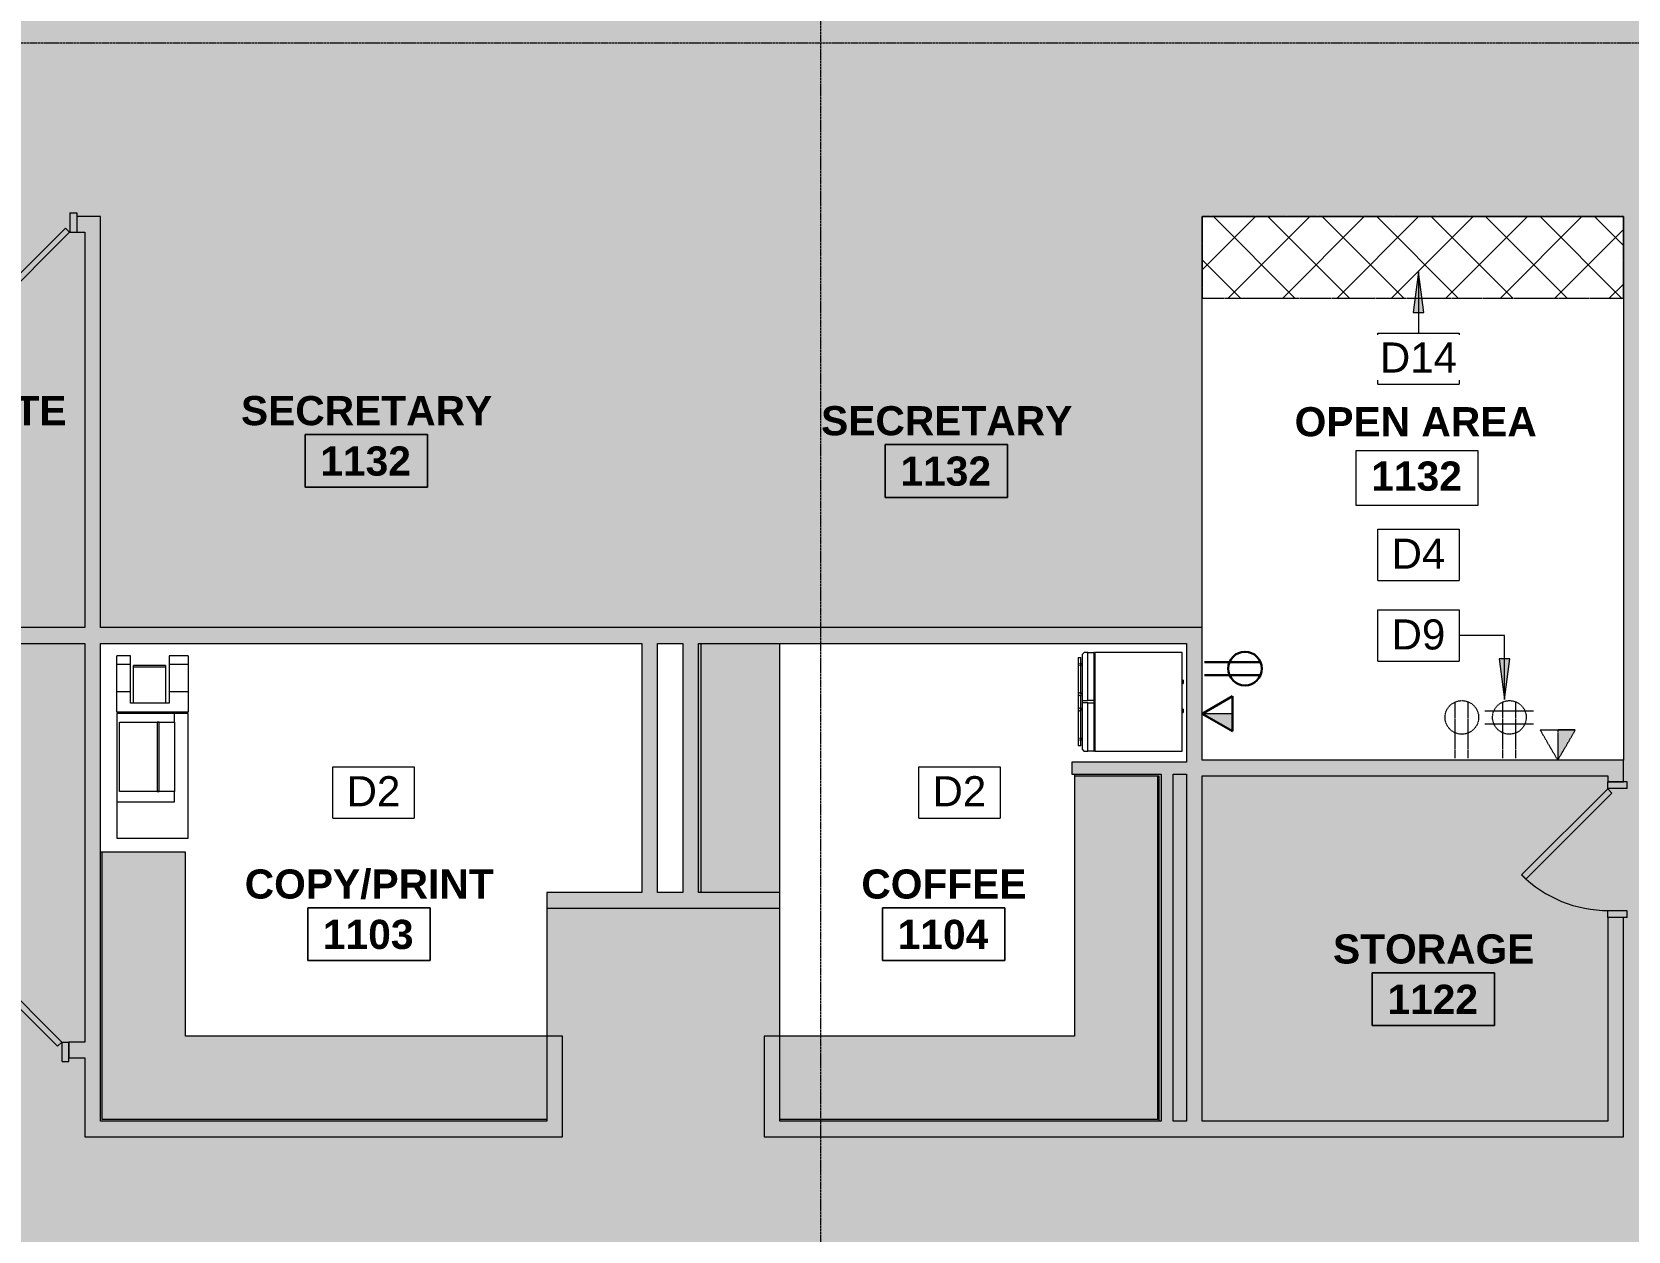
# Model space of a CAD drawing. Header units: inches. Extents: x -203 to 2791, y -968 to 768.
# Drawn here: x 1022.5 to 1492.4, y 44.9 to 397.9 of the extents above; entities that cross this region are included whole.
import ezdxf

# ---------------------------------------------------------------- set-up
doc = ezdxf.new("R2010")
doc.units = ezdxf.units.IN
doc.header["$MEASUREMENT"] = 0
doc.linetypes.add('Demolished', pattern=[0.1875, 0.125, -0.0625])
doc.linetypes.add('Grid Line 1_2_', pattern=[0.875, 0.5, -0.125, 0.125, -0.125])
for name, color, linetype, lineweight in [('A-ANNO-KEYN', 231, 'Continuous', 9), ('A-ANNO-NOTE', 131, 'Demolished', 9), ('A-AREA-IDEN', 2, 'Continuous', 9), ('A-DETL-GENF', 92, 'Continuous', 9), ('A-DETL-THIN', 151, 'Continuous', 9), ('A-DOOR', 31, 'Demolished', 9), ('A-DOOR-FRAM', 31, 'Demolished', 20), ('A-WALL', 113, 'Continuous', 13), ('A-WALL-PATT', 111, 'Continuous', 13), ('G-ANNO-TEXT', 231, 'Continuous', 9), ('I-WALL', 2, 'Continuous', 13), ('Q-CASE', 31, 'Continuous', 13), ('Q-SPCQ', 91, 'Continuous', 13), ('S-GRID', 1, 'Continuous', 9)]:
    doc.layers.add(name, color=color, linetype=linetype, lineweight=lineweight)
doc.styles.add('Arial', font='arial.ttf', dxfattribs={"height": 8.851796})
doc.styles.add('Swis721 Lt BT_B', font='', dxfattribs={"height": 8.583975})
doc.styles.get('Swis721 Lt BT_B').set_extended_font_data('Swis721 Lt BT', bold=True)

# ---------------------------------------------------------------- blocks, each defined once
blk = doc.blocks.new('Single Flush - OTJ_SOLIDFLUSH_ALUM-5493998-Level 11 Demo')
at = {"layer": 'A-DOOR', "color": 8, "linetype": 'Continuous', "lineweight": 20}
for p, q in [((-7.42, 27.64), (-8.65, 26.4)), ((-8.65, 26.4), (16.67, 1.08)), ((17.91, 2.31), (-7.42, 27.64)), ((16.67, 1.08), (17.91, 2.31))]:
    blk.add_line(p, q, dxfattribs=at)
at = {"layer": 'A-DOOR', "color": 55, "linetype": 'Continuous'}
blk.add_arc((17.91, 2.31), 35.81, 135, 180.5, dxfattribs=at)
at = {"layer": 'A-DOOR-FRAM', "color": 8, "linetype": 'Continuous'}
for p, q in [((-20, -3.44), (-20, 2.31)), ((-20, 2.31), (-18, 2.31)), ((-18, -3.44), (-18, 2.31)), ((18, -3.44), (18, 2.31)), ((18, 2.31), (20, 2.31)), ((20, -3.44), (20, 2.31)), ((-20, -3.44), (-18, -3.44)), ((18, -3.44), (20, -3.44))]:
    blk.add_line(p, q, dxfattribs=at)
blk = doc.blocks.new('Single Flush - OTJ_SOLIDFLUSH_ALUM-5493996-Level 11 Demo')
at = {"layer": 'A-DOOR', "color": 8, "linetype": 'Continuous', "lineweight": 20}
for p, q in [((-8.65, -26.4), (16.67, -1.08)), ((17.91, -2.31), (-7.42, -27.64)), ((16.67, -1.08), (17.91, -2.31)), ((-7.42, -27.64), (-8.65, -26.4))]:
    blk.add_line(p, q, dxfattribs=at)
at = {"layer": 'A-DOOR', "color": 55, "linetype": 'Continuous'}
blk.add_arc((17.91, -2.31), 35.81, 179.5, 225, dxfattribs=at)
at = {"layer": 'A-DOOR-FRAM', "color": 8, "linetype": 'Continuous'}
for p, q in [((-20, 3.44), (-20, -2.31)), ((-20, 3.44), (-18, 3.44)), ((-18, 3.44), (-18, -2.31)), ((18, 3.44), (18, -2.31)), ((18, 3.44), (20, 3.44)), ((20, 3.44), (20, -2.31)), ((-20, -2.31), (-18, -2.31)), ((18, -2.31), (20, -2.31))]:
    blk.add_line(p, q, dxfattribs=at)
blk = doc.blocks.new('A-Refrigerator - A-Refrigerator-5524067-Level 11 Demo')
at = {"layer": 'Q-SPCQ', "color": 55, "lineweight": 9}
for p, q in [((-13.96, 15.75), (-14.5, 15.21)), ((-14.5, 15.21), (-14.5, 14)), ((-0.36, 15.75), (-13.96, 15.75)), ((13, 16.88), (-13, 16.88)), ((-13, 16.12), (-13, 16.88)), ((-13, 16.12), (-2.41, 16.12)), ((-11.19, 16.5), (-11.19, 15.75)), ((-11.19, 16.12), (-11.19, 15.75)), ((-10.81, 15.75), (-10.81, 16.5)), ((-10.81, 15.75), (-10.81, 16.12)), ((-2.42, 16.18), (-2.42, 15.75)), ((-2.42, 16.18), (-2.42, 15.75)), ((-2.05, 16.12), (2.05, 16.12)), ((-2.04, 15.75), (-2.04, 16.2)), ((-2.04, 15.75), (-2.04, 16.2)), ((-0.36, 14), (-0.36, 15.75)), ((0.39, 15.75), (-0.36, 15.75)), ((0.39, 15.75), (0.39, 14)), ((13.89, 15.75), (0.39, 15.75)), ((2.04, 16.2), (2.04, 15.75)), ((2.04, 16.2), (2.04, 15.75)), ((2.41, 16.12), (13, 16.12)), ((2.42, 15.75), (2.42, 16.18)), ((2.42, 15.75), (2.42, 16.18)), ((10.81, 16.5), (10.81, 15.75)), ((10.81, 16.13), (10.81, 15.75)), ((11.19, 15.75), (11.19, 16.5)), ((11.19, 15.75), (11.19, 16.13)), ((13, 16.88), (13, 16.12)), ((14.5, 15.14), (13.89, 15.75)), ((14.5, 14), (14.5, 15.14)), ((-14.5, 14), (-0.36, 14)), ((-14.5, 12.25), (-14.5, 14)), ((-0.36, 12.25), (-14.5, 12.25)), ((-14.5, 12.25), (-14.5, 12.19)), ((-14.5, 12.19), (-0.36, 12.19)), ((-14.5, 12), (-14.5, -13.75)), ((14.5, 12), (-14.5, 12)), ((-0.36, 14), (-0.36, 12.25)), ((-0.36, 12.19), (-0.36, 12.25)), ((-0.36, 12.19), (14.5, 12.19)), ((0.39, 14), (14.5, 14)), ((0.39, 12.25), (0.39, 14)), ((14.5, 12.25), (0.39, 12.25)), ((14.5, 14), (14.5, 12.25)), ((14.5, 12.19), (14.5, 12.25)), ((14.5, -13.75), (14.5, 12)), ((-14.5, -13.75), (14.5, -13.75)), ((-3.18, -13.75), (-3.18, -14)), ((-2.18, -14), (-3.18, -14)), ((-3.18, -14), (-3.16, -14)), ((-2.2, -14), (-2.18, -14)), ((-2.18, -14), (-2.18, -13.75)), ((5.38, -13.75), (5.38, -14)), ((6.38, -14), (5.38, -14)), ((5.38, -14), (5.4, -14)), ((6.36, -14), (6.38, -14)), ((6.38, -14), (6.38, -13.75))]:
    blk.add_line(p, q, dxfattribs=at)
for centre, start, end in [((-2.25, 16.5), 90, 270), ((-2.25, 16.5), 270, 90), ((2.25, 16.5), 90, 270), ((2.25, 16.5), 270, 90)]:
    blk.add_arc(centre, 0.375, start, end, dxfattribs=at)
blk = doc.blocks.new('C-Counter Top1 - 24_ Depth-4929836-Level 11 Demo')
at = {"layer": 'Q-CASE', "color": 55, "lineweight": 9}
for p, q in [((26.11, -0.75), (-47.26, -0.75)), ((-47.26, -24), (26.11, -24))]:
    blk.add_line(p, q, dxfattribs=at)
blk = doc.blocks.new('A-Copier-Floor - A-Copier-Floor-5454699-Level 11 Demo')
at = {"layer": 'Q-SPCQ', "color": 55, "lineweight": 9}
for p, q in [((-30.09, 9.53), (-27.49, 9.53)), ((-30.09, 9.53), (-30.09, 3.97)), ((-27.49, 9.53), (-19.49, 9.53)), ((-27.49, 9.53), (-27.49, 3.97)), ((-19.49, 9.53), (-13.49, 9.53)), ((-19.49, 9.53), (-19.49, 3.97)), ((-13.49, 9.53), (-13.49, -11.47)), ((23.61, 9.53), (-13.09, 9.53)), ((-13.09, 9.53), (-13.09, 5.51)), ((23.61, -11.47), (23.61, 9.53)), ((-13.29, 7.53), (-13.29, 5.51)), ((-13.29, 7.53), (-13.1, 7.53)), ((-13.1, 5.51), (-13.29, 5.51)), ((-10.52, 5.51), (-13.09, 5.51)), ((-13.09, 5.51), (-13.09, -11.47)), ((-10.52, -10.67), (-10.52, 5.51)), ((-10.52, 5.51), (9.82, 5.51)), ((12.91, 5.51), (9.82, 5.51)), ((9.82, 5.51), (9.82, -10.67)), ((12.91, -11.47), (12.91, 5.51)), ((-30.09, 3.97), (-27.49, 3.97)), ((-27.49, 3.97), (-19.49, 3.97)), ((-27.26, 2.84), (-26.84, 2.84)), ((-27.26, 2.84), (-27.26, -6.6)), ((-26.84, 2.84), (-16.13, 2.84)), ((-26.84, -6.6), (-26.84, 2.84)), ((-19.49, 3.97), (-16.13, 3.97)), ((-16.13, 3.97), (-16.13, -7.47)), ((9.82, 1.03), (-10.52, 1.03)), ((-10.52, 1.03), (-10.52, 0.4)), ((-10.52, 0.4), (9.82, 0.4)), ((9.82, 0.4), (9.82, 1.03)), ((-27.49, -7.47), (-30.09, -7.47)), ((-30.09, -7.47), (-30.09, -11.47)), ((-19.49, -7.47), (-27.49, -7.47)), ((-27.49, -7.47), (-27.49, -11.47)), ((-26.84, -6.6), (-27.26, -6.6)), ((-16.13, -6.6), (-26.84, -6.6)), ((-16.13, -7.47), (-19.49, -7.47)), ((-19.49, -7.47), (-19.49, -11.47)), ((-13.29, -8.47), (-13.29, -10.49)), ((-13.29, -8.47), (-13.1, -8.47)), ((-27.49, -11.47), (-30.09, -11.47)), ((-19.49, -11.47), (-27.49, -11.47)), ((-13.49, -11.47), (-19.49, -11.47)), ((-13.1, -10.49), (-13.29, -10.49)), ((-13.09, -11.47), (12.91, -11.47)), ((9.82, -10.67), (-10.52, -10.67)), ((12.91, -11.47), (23.61, -11.47))]:
    blk.add_line(p, q, dxfattribs=at)
blk = doc.blocks.new('C-L SHAPE COUNTER TOP - C-L SHAPE COUNTER TOP-5524043-Level 11 Demo')
at = {"layer": 'Q-CASE', "color": 55, "lineweight": 9}
for p, q in [((0.5, 0.5), (0.5, 111.69)), ((25, 25), (25, 111.69)), ((101.63, 25), (25, 25)), ((101.63, 0.5), (101.63, 25)), ((0, 0), (101.63, 0)), ((101.63, 0.5), (0.5, 0.5)), ((101.63, 0), (101.63, 0.5))]:
    blk.add_line(p, q, dxfattribs=at)
blk = doc.blocks.new('C-L SHAPE COUNTER TOP - C-L SHAPE COUNTER TOP-5524417-Level 11 Demo')
at = {"layer": 'Q-CASE', "color": 55, "lineweight": 9}
for p, q in [((0.5, -131.37), (0.5, -0.5)), ((0.5, -0.5), (79.23, -0.5)), ((79.23, -0.5), (79.23, 0)), ((79.23, -25), (79.23, -0.5)), ((25, -131.37), (25, -25)), ((25, -25), (79.23, -25))]:
    blk.add_line(p, q, dxfattribs=at)
blk = doc.blocks.new('Files with Millwork - 24_ Depth-5713288-Level 11 Demo')
at = {"layer": 'Q-CASE', "linetype": 'Demolished', "lineweight": 9}
h = blk.add_hatch(dxfattribs=at)
h.set_pattern_fill('FP_3', style=0, pattern_type=2)
h.set_pattern_definition([(225, (1443.784, 319.587), (8.01223, -8.01223), []), (315, (1443.784, 319.587), (8.01223, 8.01223), [])])
h.paths.add_polyline_path([(76.74, 0), (-47.26, 0), (-47.26, -24), (76.74, -24), (76.74, -19.74)], flags=0)
at = {"layer": 'Q-CASE', "color": 7, "linetype": 'Demolished', "lineweight": 9}
for p, q in [((76.74, 0), (-47.26, 0)), ((-47.26, 0), (-47.26, -24)), ((76.74, -24), (76.74, 0)), ((-47.26, -24), (76.74, -24))]:
    blk.add_line(p, q, dxfattribs=at)
blk = doc.blocks.new('Room Tag - Room Name and Number-3379422-Level 11 Demo')
at = {"layer": 'A-AREA-IDEN'}
for p, q in [((-0.1881, -0.1636), (-0.1881, -0.0018)), ((-0.1881, -0.0018), (0.1869, -0.0018)), ((0.1869, -0.0018), (-0.1881, -0.0018)), ((-0.1881, -0.0018), (-0.1881, -0.1636)), ((0.1869, -0.0018), (0.1869, -0.1636)), ((0.1869, -0.1636), (0.1869, -0.0018)), ((0.1869, -0.1636), (-0.1881, -0.1636)), ((-0.1881, -0.1636), (0.1869, -0.1636))]:
    blk.add_line(p, q, dxfattribs=at)
blk = doc.blocks.new('Keynote Tag - Keynote Number - Boxed-135510-Level 11 Demo')
at = {"layer": 'A-ANNO-KEYN'}
for p, q in [((-0.125, -0.0792), (-0.125, 0.0781)), ((-0.125, 0.0781), (0.125, 0.0781)), ((0.125, 0.0781), (0.125, -0.0792)), ((-0.125, -0.0792), (0.125, -0.0792))]:
    blk.add_line(p, q, dxfattribs=at)

msp = doc.modelspace()

# ---------------------------------------------------------------- hatches: boundary and pattern name
at = {"layer": 'A-ANNO-KEYN'}
for points in [[(1430.74, 327.31), (1429.16, 315.31), (1432.32, 315.31)], [(1456.02, 201.44), (1457.6, 213.44), (1454.44, 213.44)]]:
    msp.add_hatch(color=256, dxfattribs=at).paths.add_polyline_path(points, flags=0)
at = {"layer": 'A-ANNO-NOTE', "linetype": 'Continuous'}
msp.add_hatch(color=55, dxfattribs=at).paths.add_polyline_path([(1375.98, 192.07), (1375.98, 197.23), (1367.05, 197.23)], flags=0)
at = {"layer": 'A-ANNO-NOTE'}
msp.add_hatch(color=7, dxfattribs=at).paths.add_polyline_path([(1471.73, 183.54), (1476.89, 192.47), (1471.73, 192.47), (1471.73, 188.66)], flags=0)
at = {"layer": 'A-DETL-GENF'}
h = msp.add_hatch(color=9, dxfattribs=at)
h.paths.add_polyline_path([(660.98, -433.44), (660.98, -376.94), (625.46, -376.94), (625.46, -433.44), (656.69, -433.44)], flags=0)
h.paths.add_polyline_path([(131.76, -847.99), (290.55, -780.58), (225.58, -627.57), (209.01, -634.6), (202.64, -619.58), (206.9, -617.78), (211.46, -628.54), (296.14, -592.58), (297.95, -596.84), (229.84, -625.76), (294.8, -778.77), (401.29, -733.56), (336.32, -580.55), (334.77, -581.21), (332.96, -576.95), (428.69, -536.31), (430.5, -540.56), (340.58, -578.74), (405.55, -731.76), (515.31, -685.15), (511.69, -685.15), (511.69, -619.4), (491.89, -619.4), (491.89, -612.4), (492.01, -612.4), (492.01, -532.94), (471.73, -532.94), (471.73, -523.06), (467.32, -524.93), (465.51, -520.68), (471.73, -518.03), (471.73, -508.94), (497.51, -508.94), (497.51, -514.94), (499.01, -514.94), (499.01, -612.4), (658.19, -612.4), (718.26, -586.9), (718.26, -514.94), (537.51, -514.94), (537.51, -508.94), (555.67, -508.94), (555.67, -394.75), (560.67, -394.75), (560.67, -437.31), (560.17, -437.31), (560.17, -441.94), (560.67, -441.94), (560.67, -498.09), (619.48, -498.09), (619.48, -477.94), (626.48, -477.94), (626.48, -500.46), (758.11, -500.46), (758.07, -433.94), (693.48, -433.94), (693.48, -433.44), (696.98, -433.43), (696.98, -376.94), (661.48, -376.94), (661.48, -433.44), (660.98, -433.44), (660.98, -433.94), (625.46, -433.94), (625.46, -441.94), (600.17, -441.94), (600.17, -437.31), (620.83, -437.31), (620.83, -304.37), (601.17, -304.37), (601.17, -299.75), (634.61, -299.75), (634.61, -356.95), (665.48, -356.95), (665.48, -344.95), (665.98, -344.95), (665.98, -356.95), (696.98, -356.95), (696.98, -299.95), (699.23, -299.95), (699.23, -300.45), (697.48, -300.45), (697.48, -356.95), (733.48, -356.95), (733.48, -300.45), (731.73, -300.45), (731.73, -299.95), (757.71, -299.95), (757.71, -300.45), (733.98, -300.45), (733.98, -356.95), (794.21, -356.95), (794.21, -300.45), (790.21, -300.45), (790.21, -299.95), (794.21, -299.95), (794.21, -230.99), (634.98, -230.99), (634.98, -254.99), (560.67, -254.98), (560.67, -299.75), (561.17, -299.75), (561.17, -304.37), (560.67, -304.37), (560.67, -346.75), (555.67, -346.75), (555.67, -249.98), (575.84, -249.98), (575.84, -200.84), (587.09, -200.84), (587.09, -243.74), (630.36, -243.74), (630.36, -224.99), (674.86, -224.99), (674.86, -160.84), (576.74, -160.84), (576.74, -173.53), (546.74, -173.53), (546.74, 43.98), (1001.73, 43.98), (1001.73, -243.6), (961.86, -243.6), (961.86, -227.44), (962.61, -227.44), (962.61, -224.72), (800.21, -224.72), (800.21, -303.86), (962.61, -303.86), (962.61, -267.44), (967.61, -267.44), (967.61, -337.81), (1330.73, -337.81), (1330.73, -342.44), (1247.36, -342.44), (1247.36, -499.31), (1266.73, -499.31), (1266.73, -523.31), (1247.36, -523.31), (1247.36, -524.65), (1372.42, -524.65), (1372.42, -342.44), (1370.73, -342.44), (1370.73, -337.81), (1378.73, -337.81), (1378.73, -342.44), (1377.05, -342.44), (1377.05, -524.65), (1492.42, -524.65), (1492.42, -342.44), (1418.73, -342.44), (1418.73, -337.81), (1497.05, -337.81), (1497.05, -372.91), (1498.73, -372.91), (1498.73, -377.54), (1497.05, -377.54), (1497.05, -524.65), (1723.7, -524.65), (1723.7, -377.54), (1538.73, -377.54), (1538.73, -372.91), (1552.42, -372.91), (1552.42, 120.98), (1556.17, 120.98), (1556.17, -1.34), (1582.73, -1.34), (1582.73, -12.96), (1723.7, -12.96), (1723.7, 162.67), (1556.17, 162.67), (1556.17, 160.98), (1552.42, 160.98), (1552.42, 168.98), (1556.17, 168.98), (1556.17, 167.29), (1723.7, 167.29), (1723.7, 284.95), (1723.3, 284.95), (1723.3, 338.96), (1556.17, 338.96), (1556.17, 208.98), (1552.42, 208.98), (1552.42, 343.59), (1723.3, 343.59), (1723.3, 351.59), (1732.42, 351.59), (1732.42, 355.59), (1737.05, 355.59), (1737.05, 351.59), (1910.23, 351.59), (1910.23, 580.43), (1737.05, 580.43), (1737.05, 395.59), (1732.42, 395.59), (1732.42, 418.96), (1730.73, 418.96), (1730.73, 423.59), (1732.42, 423.59), (1732.42, 580.43), (1617.05, 580.43), (1617.05, 406.96), (1661.42, 406.96), (1661.42, 423.59), (1690.73, 423.59), (1690.73, 418.96), (1666.05, 418.96), (1666.05, 402.34), (1610.73, 402.34), (1610.73, 406.96), (1612.42, 406.96), (1612.42, 580.43), (1497.05, 580.43), (1497.05, 406.96), (1570.73, 406.96), (1570.73, 402.34), (1418.73, 402.34), (1418.73, 406.96), (1492.42, 406.96), (1492.42, 580.43), (1377.05, 580.43), (1377.05, 406.96), (1378.73, 406.96), (1378.73, 402.34), (1298.73, 402.34), (1298.73, 406.96), (1372.42, 406.96), (1372.42, 580.43), (1257.05, 580.43), (1257.05, 577.15), (1266.73, 577.15), (1266.73, 553.15), (1257.05, 553.15), (1257.05, 406.96), (1258.73, 406.96), (1258.73, 402.34), (1250.73, 402.34), (1250.73, 406.96), (1252.42, 406.96), (1252.42, 553.15), (1242.73, 553.15), (1242.73, 577.15), (1252.42, 577.15), (1252.42, 580.43), (1137.05, 580.43), (1137.05, 406.96), (1210.73, 406.96), (1210.73, 402.34), (998.73, 402.34), (998.73, 406.96), (1132.42, 406.96), (1132.42, 580.43), (957.05, 580.43), (957.05, 577.15), (966.73, 577.15), (966.73, 553.15), (957.05, 553.15), (957.05, 406.96), (958.73, 406.96), (958.73, 402.34), (950.73, 402.34), (950.73, 406.96), (952.42, 406.96), (952.42, 553.15), (942.73, 553.15), (942.73, 577.15), (952.42, 577.15), (952.42, 580.43), (837.05, 580.43), (837.05, 406.96), (910.73, 406.96), (910.73, 402.34), (830.73, 402.34), (830.73, 406.96), (832.42, 406.96), (832.42, 580.43), (657.05, 580.43), (657.05, 406.96), (790.73, 406.96), (790.73, 402.34), (518.73, 402.34), (518.73, 406.96), (652.42, 406.96), (652.42, 580.43), (477.05, 580.43), (477.05, 406.96), (478.73, 406.96), (478.73, 402.34), (470.73, 402.34), (470.73, 406.96), (472.42, 406.96), (472.42, 580.43), (357.05, 580.43), (357.05, 406.96), (430.73, 406.96), (430.73, 402.34), (278.73, 402.34), (278.73, 406.96), (352.42, 406.96), (352.42, 580.43), (237.05, 580.43), (237.05, 577.15), (246.73, 577.15), (246.73, 553.15), (237.05, 553.15), (237.05, 406.96), (238.73, 406.96), (238.73, 402.34), (230.73, 402.34), (230.73, 406.96), (232.42, 406.96), (232.42, 553.15), (222.73, 553.15), (222.73, 577.15), (232.42, 577.15), (232.42, 580.43), (117.05, 580.43), (117.05, 406.96), (190.73, 406.96), (190.73, 402.34), (112.42, 402.34), (112.42, 418.96), (110.73, 418.96), (110.73, 423.59), (112.42, 423.59), (112.42, 580.43), (-120.35, 580.43), (-120.35, 406.96), (52.42, 406.96), (52.42, 423.59), (70.73, 423.59), (70.73, 418.96), (57.05, 418.96), (57.05, 328.65), (52.42, 328.65), (52.42, 402.34), (-120.35, 402.34), (-120.35, 286.96), (52.42, 286.96), (52.42, 288.65), (57.05, 288.65), (57.05, 280.65), (52.42, 280.65), (52.42, 282.34), (-120.35, 282.34), (-120.35, 166.96), (52.42, 166.96), (52.42, 240.65), (57.05, 240.65), (57.05, 160.65), (52.42, 160.65), (52.42, 162.34), (-120.35, 162.34), (-120.35, 0.55), (-80.76, 0.55), (-80.76, -13.04), (52.42, -13.04), (52.45, 120.65), (57.05, 120.65), (57.05, -19.35), (52.42, -19.35), (52.42, -17.66), (-80.76, -17.66), (-80.76, -30.95), (-120.35, -30.95), (-120.35, -193.04), (52.42, -193.04), (52.42, -59.35), (57.05, -59.35), (57.05, -218.77), (71.25, -252.22), (66.99, -254.03), (52.42, -219.71), (52.42, -197.66), (-120.35, -197.66), (-120.35, -254.17), (-75.11, -360.73), (83.67, -293.32), (82.62, -290.84), (86.88, -289.04), (141.98, -418.82), (137.73, -420.63), (85.48, -297.58), (-73.3, -364.99), (-4.77, -526.42), (-2.44, -525.43), (-6.07, -516.89), (16.02, -507.51), (19.65, -516.05), (154.02, -459), (153.36, -457.45), (157.61, -455.64), (160.74, -463.01), (156.48, -464.81), (155.82, -463.26), (21.46, -520.31), (25.4, -529.6), (3.31, -538.98), (-0.64, -529.69), (-2.96, -530.67), (42.33, -637.33), (201.11, -569.92), (172.12, -501.63), (176.37, -499.83), (207.17, -572.37), (190.6, -579.41), (191.26, -580.96), (187.01, -582.77), (186.35, -581.21), (44.13, -641.59), (118.32, -816.32)], flags=0)
h.paths.add_polyline_path([(225.76, -805.76), (216.38, -783.67), (238.47, -774.29), (247.85, -796.38), (232.98, -802.69)], flags=0)
h.paths.add_polyline_path([(446.67, -711.97), (437.29, -689.88), (459.38, -680.5), (468.76, -702.59), (455.33, -708.29)], flags=0)
h.paths.add_polyline_path([(516.31, -684.73), (892.28, -525.1), (744.73, -525.1), (744.73, -532.94), (725.26, -532.94), (725.26, -561.42), (744.73, -561.42), (744.73, -585.42), (725.26, -585.42), (725.26, -591.53), (659.62, -619.4), (590.81, -619.4), (590.81, -647.06), (516.73, -647.06), (516.73, -643.56), (587.31, -643.56), (587.31, -619.4), (516.31, -619.4), (516.31, -647.06)], flags=0)
h.paths.add_polyline_path([(259.55, -539.27), (242.89, -500.03), (350.11, -454.51), (225.01, -159.89), (118.32, -205.39), (108.25, -181.68), (108.25, 0.59), (112.87, 0.59), (112.87, -27.03), (206.42, -27.03), (206.42, 0.59), (264.73, 0.59), (264.73, -4.04), (263.05, -4.04), (263.05, -31.65), (237.05, -31.65), (237.05, -151.81), (370.42, -151.81), (370.42, -4.04), (304.73, -4.04), (304.73, 0.59), (498.05, 0.59), (498.05, -98.13), (493.42, -98.13), (493.42, -4.04), (375.05, -4.04), (375.05, -151.81), (493.42, -151.81), (493.42, -138.13), (498.05, -138.13), (498.05, -157.13), (493.42, -157.13), (493.42, -156.44), (432.05, -156.44), (432.05, -196.81), (493.42, -196.81), (493.42, -196.13), (498.05, -196.13), (498.05, -296.13), (493.42, -296.13), (493.42, -229.44), (466.42, -229.44), (466.42, -201.44), (306.4, -201.44), (306.4, -156.44), (237.05, -156.44), (237.05, -179.26), (304.36, -337.81), (493.42, -337.81), (493.42, -336.13), (498.05, -336.13), (498.05, -448.88), (416.5, -483.5), (414.7, -479.24), (493.42, -445.81), (493.42, -342.44), (306.32, -342.44), (372.09, -497.33), (377.88, -494.87), (379.69, -499.13), (370.67, -502.95), (356.99, -470.74), (283.74, -501.84), (293.51, -524.85), (259.81, -539.16)], flags=0)
h.paths.add_polyline_path([(259.81, -534.13), (287.44, -522.4), (274.4, -491.68), (246.77, -503.41), (249.74, -510.4), (271.83, -501.02), (281.21, -523.11), (259.11, -532.49), (259.55, -533.51)], flags=0)
h.paths.add_polyline_path([(967.61, -524.65), (967.61, -523.31), (943.94, -523.31), (943.94, -499.31), (967.61, -499.31), (967.61, -457.44), (946.48, -457.44), (946.48, -308.86), (800.21, -308.86), (800.21, -362.95), (764.11, -362.95), (764.11, -514.94), (744.73, -514.94), (744.73, -520.1), (942.73, -520.1), (942.73, -524.65), (963.74, -524.65)], flags=0)
h.paths.add_polyline_path([(1556.17, -523.31), (1542.73, -523.31), (1542.73, -499.31), (1566.73, -499.31), (1566.73, -523.31)], flags=0)
h.paths.add_polyline_path([(739.5, -508.94), (758.11, -508.94), (758.11, -505.09), (560.67, -505.09), (560.67, -508.94), (725.26, -508.94)], flags=0)
h.paths.add_polyline_path([(281.93, -497.58), (355.19, -466.48), (351.91, -458.77), (278.66, -489.87), (279.43, -491.68)], flags=0)
h.paths.add_polyline_path([(962.61, -452.44), (962.61, -308.86), (951.48, -308.86), (951.48, -452.44)], flags=0)
h.paths.add_polyline_path([(625.46, -433.94), (625.46, -433.44), (624.19, -433.44), (624.19, -433.94)], flags=0)
h.paths.add_polyline_path([(739.5, -433.44), (758.11, -433.44), (758.11, -376.94), (697.48, -376.94), (697.48, -433.44), (721.73, -433.44)], flags=0)
h.paths.add_polyline_path([(758.11, -370.94), (758.11, -362.95), (625.46, -362.95), (625.46, -370.94), (754.73, -370.94)], flags=0)
h.paths.add_polyline_path([(625.46, -356.95), (631.11, -356.95), (631.11, -304.37), (625.46, -304.37), (625.46, -305.46)], flags=0)
h.paths.add_polyline_path([(1400.86, -277.17), (1374.73, -277.17), (1374.73, -276.73), (1372.42, -276.73), (1372.42, -163.17), (1340.73, -163.17), (1340.73, -158.54), (1372.42, -158.54), (1372.42, -4.04), (1283.05, -4.04), (1283.05, -33.04), (1272.05, -33.04), (1272.05, -158.54), (1304.73, -158.54), (1304.73, -163.17), (1122.73, -163.17), (1122.73, -158.54), (1159.42, -158.54), (1159.42, -156.86), (1164.05, -156.86), (1164.05, -158.54), (1267.42, -158.54), (1267.42, -33.04), (1223.42, -33.04), (1223.42, -4.04), (1164.05, -4.04), (1164.05, -116.86), (1159.42, -116.86), (1159.42, -97.17), (1037.92, -97.17), (1037.92, -90.86), (1042.55, -90.86), (1042.55, -92.54), (1159.42, -92.54), (1159.42, -4.04), (1042.55, -4.04), (1042.55, -50.86), (1037.92, -50.86), (1037.92, 0.59), (1491.05, 0.59), (1491.05, -5.73), (1486.42, -5.73), (1486.42, -4.04), (1377.05, -4.04), (1377.05, -103.21), (1486.42, -103.21), (1486.42, -45.73), (1491.05, -45.73), (1491.05, -277.17), (1418.73, -277.17)], flags=0)
h.paths.add_polyline_path([(1042.55, -276.86), (1037.92, -276.86), (1037.92, -158.54), (1086.73, -158.54), (1086.73, -163.17), (1042.55, -163.17), (1042.55, -259.25)], flags=0)
h.paths.add_polyline_path([(988.73, -227.44), (992.74, -227.44), (992.74, -227.33), (967.61, -227.33), (967.61, -227.44), (973.1, -227.44)], flags=0)
h.paths.add_polyline_path([(699.17, -224.99), (766.24, -224.99), (766.24, -205.94), (679.48, -205.94), (679.48, -224.99)], flags=0)
h.paths.add_polyline_path([(794.21, -224.99), (794.21, -224.72), (769.74, -224.72), (769.74, -224.99)], flags=0)
h.paths.add_polyline_path([(471.73, -224.81), (471.73, -201.44), (471.05, -201.44), (471.05, -224.81)], flags=0)
h.paths.add_polyline_path([(968.13, -222.33), (968.13, -204.94), (967.61, -204.94), (967.61, -222.33)], flags=0)
h.paths.add_polyline_path([(769.74, -217.72), (962.61, -217.72), (962.61, -199.94), (988.73, -199.94), (988.73, -160.97), (992.74, -160.97), (992.74, -121.34), (980.11, -121.34), (980.11, -122.59), (769.74, -122.59), (769.74, -208.65)], flags=0)
h.paths.add_polyline_path([(680.61, -201.31), (766.24, -201.31), (766.24, -119.34), (679.48, -119.34), (679.48, -201.31)], flags=0)
h.paths.add_polyline_path([(427.42, -196.81), (427.42, -156.44), (311.03, -156.44), (311.03, -196.81), (375.05, -196.81)], flags=0)
h.paths.add_polyline_path([(232.42, -168.37), (232.42, -157.68), (228.58, -159.32), (231.55, -166.31)], flags=0)
h.paths.add_polyline_path([(1086.83, -164.92), (1086.83, -163.17), (1122.64, -163.17), (1122.64, -164.92), (1090.73, -164.92)], flags=0)
h.paths.add_polyline_path([(1304.83, -164.92), (1304.83, -163.17), (1340.64, -163.17), (1340.64, -164.92), (1317.1, -164.92)], flags=0)
h.paths.add_polyline_path([(576.74, -146.84), (668.23, -146.84), (668.23, -111.34), (771.73, -111.34), (771.73, -24.34), (569.74, -24.34), (569.74, -146.84), (574.9, -146.84)], flags=0)
h.paths.add_polyline_path([(979.73, -111.34), (979.73, -24.34), (776.36, -24.34), (776.36, -111.34), (977.65, -111.34)], flags=0)
h.paths.add_polyline_path([(1278.42, -28.41), (1278.42, -4.04), (1268.73, -4.04), (1268.73, -28.41), (1272.05, -28.41)], flags=0)
h.paths.add_polyline_path([(1228.05, -28.41), (1240.73, -28.41), (1240.73, -4.04), (1228.05, -4.04), (1228.05, -24.72)], flags=0)
h.paths.add_polyline_path([(-117.9, -27.45), (-84.26, -27.45), (-84.26, -27.34), (-117.75, -27.34), (-117.75, -17.66), (-120.35, -17.66), (-120.35, -27.45)], flags=0)
h.paths.add_polyline_path([(248.73, -27.03), (258.42, -27.03), (258.42, -4.04), (248.73, -4.04), (248.73, -17.5)], flags=0)
h.paths.add_polyline_path([(220.73, -27.03), (220.73, -4.04), (211.05, -4.04), (211.05, -27.03)], flags=0)
h.paths.add_polyline_path([(742.73, -16.34), (742.73, -0.44), (700.73, -0.44), (700.73, -16.34), (739.5, -16.34)], flags=0)
h.paths.add_polyline_path([(638.73, -16.34), (638.73, -0.44), (596.73, -0.44), (596.73, -16.34)], flags=0)
h.paths.add_polyline_path([(908.73, -16.34), (950.73, -16.34), (950.73, -0.44), (908.73, -0.44), (908.73, -4.76)], flags=0)
h.paths.add_polyline_path([(804.73, -16.34), (846.73, -16.34), (846.73, -0.44), (804.73, -0.44), (804.73, -13.82)], flags=0)
h.paths.add_polyline_path([(-120.35, -13.04), (-117.75, -13.04), (-117.75, -2.95), (-120.35, -2.95), (-120.35, -3.34)], flags=0)
h.paths.add_polyline_path([(357.05, 71.96), (108.25, 71.96), (108.25, 131.87), (112.87, 131.87), (112.87, 76.59), (224.73, 76.59), (224.73, 173.56), (112.87, 173.56), (112.87, 171.87), (108.25, 171.87), (108.25, 178.18), (224.73, 178.18), (224.73, 343.34), (108.25, 343.34), (108.25, 347.96), (229.36, 347.96), (229.36, 226.59), (378.42, 226.59), (378.42, 347.96), (576.05, 347.96), (576.05, 221.96), (558.48, 221.96), (558.48, 76.59), (574.73, 76.59), (574.73, 71.96), (430.42, 71.96), (430.42, 141.96), (354.73, 141.96), (354.73, 101.59), (357.05, 101.59), (357.05, 76.59)], flags=0)
h.paths.add_polyline_path([(1242.73, 102.28), (1242.73, 77.28), (1354.98, 77.28), (1354.98, 179.48), (1329.42, 179.48), (1329.42, 102.28), (1281.38, 102.28)], flags=0)
h.paths.add_polyline_path([(1174.11, 102.28), (1067.73, 102.28), (1067.73, 156.52), (1042.73, 156.52), (1042.73, 77.28), (1174.11, 77.28), (1174.11, 77.9)], flags=0)
h.paths.add_polyline_path([(1049.14, 72.66), (1038.11, 72.66), (1038.11, 95.96), (1033.42, 95.96), (1033.42, 100.59), (1038.11, 100.59), (1038.11, 217.96), (764.05, 217.96), (764.05, 79.66), (977.11, 79.66), (977.11, 100.59), (993.42, 100.59), (993.42, 95.96), (981.73, 95.96), (981.73, 79.66), (986.42, 79.66), (986.42, 72.66), (759.42, 72.66), (759.42, 104.84), (646.42, 104.84), (646.42, 294.15), (666.05, 294.15), (666.05, 109.46), (726.05, 109.46), (726.05, 294.15), (759.42, 294.15), (759.42, 343.59), (766.73, 343.59), (766.73, 338.96), (764.05, 338.96), (764.05, 222.59), (898.86, 222.59), (898.86, 338.96), (806.73, 338.96), (806.73, 343.59), (995.73, 343.59), (995.73, 338.96), (902.61, 338.96), (902.61, 222.59), (1038.11, 222.59), (1038.11, 338.96), (1035.73, 338.96), (1035.73, 343.59), (1042.73, 343.59), (1042.73, 222.59), (1367.05, 222.59), (1367.05, 343.59), (1491.05, 343.59), (1491.05, 177.23), (1486.42, 177.23), (1486.42, 178.92), (1367.05, 178.92), (1367.05, 77.28), (1486.42, 77.28), (1486.42, 137.23), (1491.05, 137.23), (1491.05, 72.66), (1238.11, 72.66), (1238.11, 102.28), (1242.73, 102.28), (1242.73, 139.96), (1174.11, 139.96), (1174.11, 102.28), (1178.73, 102.28), (1178.73, 72.66), (1067.73, 72.66)], flags=0)
h.paths.add_polyline_path([(435.05, 76.59), (554.98, 76.59), (554.98, 221.96), (531.42, 221.96), (531.42, 101.59), (435.05, 101.59), (435.05, 77.09)], flags=0)
h.paths.add_polyline_path([(275.03, 76.59), (352.42, 76.59), (352.42, 101.59), (262.05, 101.59), (262.05, 181.49), (236.48, 181.49), (236.48, 76.59), (262.05, 76.59)], flags=0)
h.paths.add_polyline_path([(232.33, 76.59), (232.98, 76.59), (232.98, 181.49), (229.36, 181.49), (229.36, 76.59)], flags=0)
h.paths.add_polyline_path([(1358.48, 77.28), (1362.42, 77.28), (1362.42, 179.48), (1358.48, 179.48), (1358.48, 77.43)], flags=0)
h.paths.add_polyline_path([(758.57, 109.46), (759.42, 109.46), (759.42, 289.52), (730.67, 289.52), (730.67, 109.46), (739.5, 109.46)], flags=0)
h.paths.add_polyline_path([(651.05, 109.46), (661.42, 109.46), (661.42, 289.52), (651.05, 289.52), (651.05, 156.52)], flags=0)
h.paths.add_polyline_path([(1242.73, 144.59), (1242.73, 217.96), (1218.73, 217.96), (1218.73, 144.59), (1220.16, 144.59)], flags=0)
h.paths.add_polyline_path([(378.73, 146.59), (378.73, 221.96), (354.73, 221.96), (354.73, 146.59)], flags=0)
h.paths.add_polyline_path([(390.01, 146.59), (391.42, 146.59), (391.42, 221.96), (383.36, 221.96), (383.36, 146.59)], flags=0)
h.paths.add_polyline_path([(256.3, 184.77), (259.25, 184.77), (259.47, 184.99), (256.23, 184.99), (256.23, 184.77)], flags=0)
h.paths.add_polyline_path([(255.68, 184.77), (256.05, 184.77), (256.05, 184.99), (230.3, 184.99), (230.3, 184.77), (237.05, 184.77)], flags=0)
h.paths.add_polyline_path([(1556.17, 553.15), (1542.73, 553.15), (1542.73, 577.15), (1566.73, 577.15), (1566.73, 553.15), (1563.48, 553.15)], flags=0)
h.paths.add_polyline_path([(596.73, 553.15), (596.73, 577.15), (620.73, 577.15), (620.73, 553.15)], flags=0)
h.paths.add_polyline_path([(-39.27, 553.15), (-39.27, 577.15), (-15.27, 577.15), (-15.27, 553.15), (-38.61, 553.15)], flags=0)
at = {"layer": 'A-WALL-PATT', "lineweight": 9}
h = msp.add_hatch(color=7, dxfattribs=at)
h.paths.add_polyline_path([(1038.11, 338.96), (1038.11, 343.59), (1035.73, 343.59), (1035.73, 338.96)], flags=0)
h.paths.add_polyline_path([(894.32, 338.96), (995.73, 338.96), (995.73, 343.59), (806.73, 343.59), (806.73, 338.96)], flags=0)
h.paths.add_polyline_path([(766.73, 338.96), (766.73, 343.59), (764.05, 343.59), (764.05, 338.96)], flags=0)
for points in [[(1038.11, 72.66), (1042.73, 72.66), (1042.73, 343.59), (1038.11, 343.59), (1038.11, 77.28)], [(1038.11, 217.96), (1038.11, 222.59), (764.05, 222.59), (764.05, 217.96), (1010.44, 217.96)], [(1042.73, 217.96), (1362.42, 217.96), (1362.42, 222.59), (1042.73, 222.59)], [(1362.42, 77.28), (1367.05, 77.28), (1367.05, 222.59), (1362.42, 222.59), (1362.42, 77.43)], [(1202.11, 144.59), (1206.73, 144.59), (1206.73, 217.96), (1202.11, 217.96), (1202.11, 188.66)], [(1214.11, 144.59), (1218.73, 144.59), (1218.73, 217.96), (1214.11, 217.96), (1214.11, 188.66)], [(1491.05, 178.92), (1491.05, 183.54), (1367.05, 183.54), (1367.05, 178.92), (1486.42, 178.92)], [(1328.64, 179.48), (1362.42, 179.48), (1362.42, 182.98), (1328.64, 182.98)], [(1354.98, 77.28), (1358.48, 77.28), (1358.48, 179.48), (1354.98, 179.48), (1354.98, 77.55)], [(1242.73, 139.96), (1242.73, 144.59), (1174.11, 144.59), (1174.11, 139.96), (1218.73, 139.96)], [(1174.11, 72.66), (1178.73, 72.66), (1178.73, 102.28), (1174.11, 102.28), (1174.11, 77.28)], [(1242.73, 77.28), (1242.73, 102.28), (1238.11, 102.28), (1238.11, 77.28)], [(1042.73, 72.66), (1174.11, 72.66), (1174.11, 77.28), (1042.73, 77.28)], [(1242.73, 72.66), (1491.05, 72.66), (1491.05, 77.28), (1238.11, 77.26), (1238.11, 72.66)]]:
    msp.add_hatch(color=7, dxfattribs=at).paths.add_polyline_path(points, flags=0)
h = msp.add_hatch(color=7, dxfattribs=at)
h.paths.add_polyline_path([(1491.05, 77.28), (1491.05, 137.23), (1486.42, 137.23), (1486.42, 77.28)], flags=0)
h.paths.add_polyline_path([(1491.05, 177.23), (1491.05, 178.92), (1486.42, 178.92), (1486.42, 177.23)], flags=0)
h = msp.add_hatch(color=7, dxfattribs=at)
h.paths.add_polyline_path([(1038.11, 95.96), (1038.11, 100.59), (1033.42, 100.59), (1033.42, 95.96)], flags=0)
h.paths.add_polyline_path([(993.42, 95.96), (993.42, 100.59), (977.11, 100.59), (977.11, 95.96), (986.42, 95.96)], flags=0)

# ---------------------------------------------------------------- linework, layer by layer
at = {"layer": 'A-ANNO-KEYN'}
for p, q in [((1430.74, 327.31), (1429.16, 315.31)), ((1432.32, 315.31), (1430.74, 327.31)), ((1430.74, 327.31), (1430.74, 309.32)), ((1429.16, 315.31), (1432.32, 315.31)), ((1456.02, 220.24), (1442.74, 220.24)), ((1456.02, 201.44), (1456.02, 220.24)), ((1457.6, 213.44), (1454.44, 213.44)), ((1454.44, 213.44), (1456.02, 201.44)), ((1456.02, 201.44), (1457.6, 213.44))]:
    msp.add_line(p, q, dxfattribs=at)
at = {"layer": 'A-ANNO-NOTE', "color": 215, "linetype": 'Continuous', "lineweight": 30}
for p, q in [((1367.7, 212.45), (1384.23, 212.45)), ((1367.7, 208.62), (1384.23, 208.62)), ((1367.05, 197.23), (1375.98, 202.39)), ((1375.98, 202.39), (1375.98, 192.07)), ((1367.05, 197.23), (1375.98, 192.07))]:
    msp.add_line(p, q, dxfattribs=at)
at = {"layer": 'A-ANNO-NOTE', "color": 7}
for p, q in [((1441.56, 184.19), (1441.56, 200.72)), ((1445.39, 184.19), (1445.39, 200.72)), ((1450.3, 198.07), (1464.65, 198.07)), ((1455.56, 184.19), (1455.56, 200.72)), ((1459.39, 184.19), (1459.39, 200.72)), ((1450.3, 194.24), (1464.65, 194.24)), ((1471.73, 183.54), (1466.58, 192.47)), ((1466.58, 192.47), (1476.89, 192.47)), ((1471.73, 183.54), (1476.89, 192.47)), ((1476.89, 192.47), (1471.73, 192.47)), ((1471.73, 192.47), (1471.73, 183.54)), ((1471.73, 183.54), (1476.89, 192.47))]:
    msp.add_line(p, q, dxfattribs=at)
at = {"layer": 'A-ANNO-NOTE', "color": 55, "linetype": 'Continuous'}
for p, q in [((1367.05, 197.23), (1375.98, 192.07)), ((1375.98, 197.23), (1367.05, 197.23)), ((1375.98, 192.07), (1375.98, 197.23))]:
    msp.add_line(p, q, dxfattribs=at)
at = {"layer": 'A-ANNO-NOTE', "color": 215, "linetype": 'Continuous', "lineweight": 30}
msp.add_circle((1379.66, 210.53), 4.95, dxfattribs=at)
at = {"layer": 'A-ANNO-NOTE', "color": 7}
for centre in [(1443.48, 196.16), (1457.48, 196.16)]:
    msp.add_circle(centre, 4.95, dxfattribs=at)
at = {"layer": 'A-DETL-THIN'}
for p, q in [((1367.05, 222.59), (1367.05, 343.59)), ((1367.05, 343.59), (1491.05, 343.59)), ((1491.05, 343.59), (1491.05, 183.54)), ((1448.3, 274.66), (1412.3, 274.66)), ((1412.3, 274.66), (1412.3, 258.66)), ((1448.3, 258.66), (1448.3, 274.66)), ((1412.3, 258.66), (1448.3, 258.66)), ((1242.73, 144.59), (1242.73, 217.96)), ((1329.42, 179.48), (1329.42, 102.28)), ((1067.73, 156.52), (1042.73, 156.52)), ((1067.73, 102.28), (1067.73, 156.52)), ((1174.11, 139.96), (1174.11, 102.28)), ((1242.73, 102.28), (1242.73, 139.96)), ((1174.11, 102.28), (1067.73, 102.28)), ((1329.42, 102.28), (1242.73, 102.28))]:
    msp.add_line(p, q, dxfattribs=at)
at = {"layer": 'A-WALL', "color": 8, "lineweight": 20}
for p, q in [((1042.73, 343.59), (1035.73, 343.59)), ((1035.73, 343.59), (1035.73, 338.96)), ((1042.73, 222.59), (1042.73, 343.59)), ((1035.73, 338.96), (1038.11, 338.96)), ((1038.11, 338.96), (1038.11, 222.59)), ((1038.11, 222.59), (902.61, 222.59)), ((1367.05, 222.59), (1042.73, 222.59)), ((1367.05, 183.54), (1367.05, 222.59)), ((764.05, 217.96), (1038.11, 217.96)), ((1038.11, 217.96), (1038.11, 100.59)), ((1042.73, 77.28), (1042.73, 217.96)), ((1042.73, 217.96), (1202.11, 217.96)), ((1202.11, 217.96), (1202.11, 144.59)), ((1206.73, 217.96), (1214.11, 217.96)), ((1206.73, 144.59), (1206.73, 217.96)), ((1214.11, 217.96), (1214.11, 144.59)), ((1218.73, 217.96), (1362.42, 217.96)), ((1218.73, 144.59), (1218.73, 217.96)), ((1362.42, 217.96), (1362.42, 182.98)), ((1491.05, 183.54), (1367.05, 183.54)), ((1491.05, 177.23), (1491.05, 183.54)), ((1362.42, 179.48), (1362.42, 77.28)), ((1367.05, 178.92), (1486.42, 178.92)), ((1367.05, 77.28), (1367.05, 178.92)), ((1486.42, 178.92), (1486.42, 177.23)), ((1486.42, 177.23), (1491.05, 177.23)), ((1202.11, 144.59), (1174.11, 144.59)), ((1174.11, 144.59), (1174.11, 139.96)), ((1214.11, 144.59), (1206.73, 144.59)), ((1242.73, 144.59), (1218.73, 144.59)), ((1242.73, 139.96), (1242.73, 144.59)), ((1174.11, 139.96), (1242.73, 139.96)), ((1491.05, 137.23), (1486.42, 137.23)), ((1486.42, 137.23), (1486.42, 77.28)), ((1491.05, 72.66), (1491.05, 137.23)), ((1038.11, 100.59), (1033.42, 100.59)), ((1033.42, 100.59), (1033.42, 95.96)), ((1174.11, 102.28), (1174.11, 77.28)), ((1178.73, 102.28), (1174.11, 102.28)), ((1178.73, 72.66), (1178.73, 102.28)), ((1238.11, 102.28), (1238.11, 72.66)), ((1242.73, 102.28), (1238.11, 102.28)), ((1242.73, 77.28), (1242.73, 102.28)), ((1033.42, 95.96), (1038.11, 95.96)), ((1038.11, 95.96), (1038.11, 72.66)), ((1174.11, 77.28), (1042.73, 77.28)), ((1354.98, 77.28), (1242.73, 77.28)), ((1362.42, 77.28), (1358.48, 77.28)), ((1486.42, 77.28), (1367.05, 77.28)), ((1038.11, 72.66), (1178.73, 72.66)), ((1238.11, 72.66), (1491.05, 72.66))]:
    msp.add_line(p, q, dxfattribs=at)
at = {"layer": 'I-WALL', "color": 8, "lineweight": 20}
for p, q in [((1362.42, 182.98), (1328.64, 182.98)), ((1328.64, 182.98), (1328.64, 179.48)), ((1328.64, 179.48), (1354.98, 179.48)), ((1354.98, 179.48), (1354.98, 77.28)), ((1358.48, 179.48), (1362.42, 179.48)), ((1358.48, 77.28), (1358.48, 179.48))]:
    msp.add_line(p, q, dxfattribs=at)
at = {"layer": 'S-GRID', "linetype": 'Grid Line 1_2_'}
for p, q in [((1254.73, -968.26), (1254.73, 744.46)), ((-203.03, 394.69), (2046, 394.69))]:
    msp.add_line(p, q, dxfattribs=at)

# ---------------------------------------------------------------- block references
at = {"layer": 'A-ANNO-KEYN', "xscale": 95.99999999999994, "yscale": 95.99999999999994, "zscale": 95.99999999999994}
for p in [(1430.74, 301.82), (1430.74, 244.07), (1430.74, 220.29), (1123.11, 174.14), (1295.58, 174.14)]:
    msp.add_blockref('Keynote Tag - Keynote Number - Boxed-135510-Level 11 Demo', p, dxfattribs=at)
at = {"layer": 'A-AREA-IDEN', "xscale": 95.99999999999994, "yscale": 95.99999999999994, "zscale": 95.99999999999994}
for p in [(1121.04, 279.62), (1291.82, 276.65), (1121.81, 140.27), (1291.01, 140.27), (1435.19, 121.16)]:
    msp.add_blockref('Room Tag - Room Name and Number-3379422-Level 11 Demo', p, dxfattribs=at)
at = {"layer": 'A-DOOR', "color": 135, "linetype": 'Continuous', "lineweight": 13}
for name, p in [('Single Flush - OTJ_SOLIDFLUSH_ALUM-5493996-Level 11 Demo', (1015.73, 341.27)), ('Single Flush - OTJ_SOLIDFLUSH_ALUM-5493998-Level 11 Demo', (1013.42, 98.27))]:
    msp.add_blockref(name, p, dxfattribs=at)
at = {"layer": 'A-DOOR', "color": 135, "linetype": 'Continuous', "lineweight": 13, "rotation": 89.9999999999999}
msp.add_blockref('Single Flush - OTJ_SOLIDFLUSH_ALUM-5493998-Level 11 Demo', (1488.73, 157.23), dxfattribs=at)
at = {"layer": 'Q-CASE', "color": 7, "linetype": 'Demolished', "lineweight": 9, "rotation": 180}
msp.add_blockref('Files with Millwork - 24_ Depth-5713288-Level 11 Demo', (1443.78, 319.59), dxfattribs=at)
at = {"layer": 'Q-CASE', "color": 55, "lineweight": 9}
for name, p, rotation in [('C-Counter Top1 - 24_ Depth-4929836-Level 11 Demo', (1218.73, 191.85), 90.00000000000084), ('C-L SHAPE COUNTER TOP - C-L SHAPE COUNTER TOP-5524043-Level 11 Demo', (1354.42, 77.28), 90), ('C-L SHAPE COUNTER TOP - C-L SHAPE COUNTER TOP-5524417-Level 11 Demo', (1042.73, 77.28), 89.99999999999991)]:
    msp.add_blockref(name, p, dxfattribs=dict(at, rotation=rotation))
at = {"layer": 'Q-SPCQ', "color": 55, "lineweight": 9}
for name, p, rotation in [('A-Copier-Floor - A-Copier-Floor-5454699-Level 11 Demo', (1058.99, 184.21), 270.0000000000002), ('A-Refrigerator - A-Refrigerator-5524067-Level 11 Demo', (1347.42, 200.77), 90.00000000000006)]:
    msp.add_blockref(name, p, dxfattribs=dict(at, rotation=rotation))

# ---------------------------------------------------------------- texts
at = {"layer": 'A-AREA-IDEN', "char_height": 8.584, "attachment_point": 2, "line_spacing_factor": 0.998538, "style": 'Swis721 Lt BT_B'}
for s, insert, width in [('ASSOCIATE', (997.75, 290.76), 76.032), ('SECRETARY', (1121.05, 290.76), 79.488), ('SECRETARY', (1291.83, 287.79), 79.488), ('1132', (1120.77, 275.93), 30.672), ('1132', (1291.54, 272.96), 30.672), ('COPY/PRINT', (1121.82, 151.41), 81.324), ('COFFEE', (1291.02, 151.41), 54.864), ('1103', (1121.53, 136.58), 30.672), ('1104', (1290.73, 136.58), 30.672), ('STORAGE', (1435.2, 132.29), 65.016), ('1122', (1434.91, 117.47), 30.672)]:
    msp.add_mtext(s, dxfattribs=dict(at, insert=insert, width=width))
at = {"layer": 'G-ANNO-TEXT', "color": 7, "char_height": 8.584, "attachment_point": 2, "line_spacing_factor": 0.998538, "style": 'Swis721 Lt BT_B'}
for s, insert, width in [('OPEN AREA', (1429.91, 287.5), 78.192), ('1132', (1430.16, 271.5), 30.672)]:
    msp.add_mtext(s, dxfattribs=dict(at, insert=insert, width=width))

# ---------------------------------------------------------------- next in the draw order: texts
at = {"layer": 'A-ANNO-KEYN', "char_height": 8.852, "attachment_point": 2, "line_spacing_factor": 0.938532, "style": 'Arial', "bg_fill": 3, "box_fill_scale": 1.25, "bg_fill_color": 0, "bg_fill_transparency": 0}
for s, insert, width in [('D14', (1430.71, 306.53), 27), ('D4', (1430.71, 248.79), 18.792), ('D9', (1430.71, 225.01), 18.792), ('D2', (1123.08, 178.86), 18.792), ('D2', (1295.56, 178.86), 18.792)]:
    msp.add_mtext(s, dxfattribs=dict(at, insert=insert, width=width))

doc.saveas('drawing.dxf')
